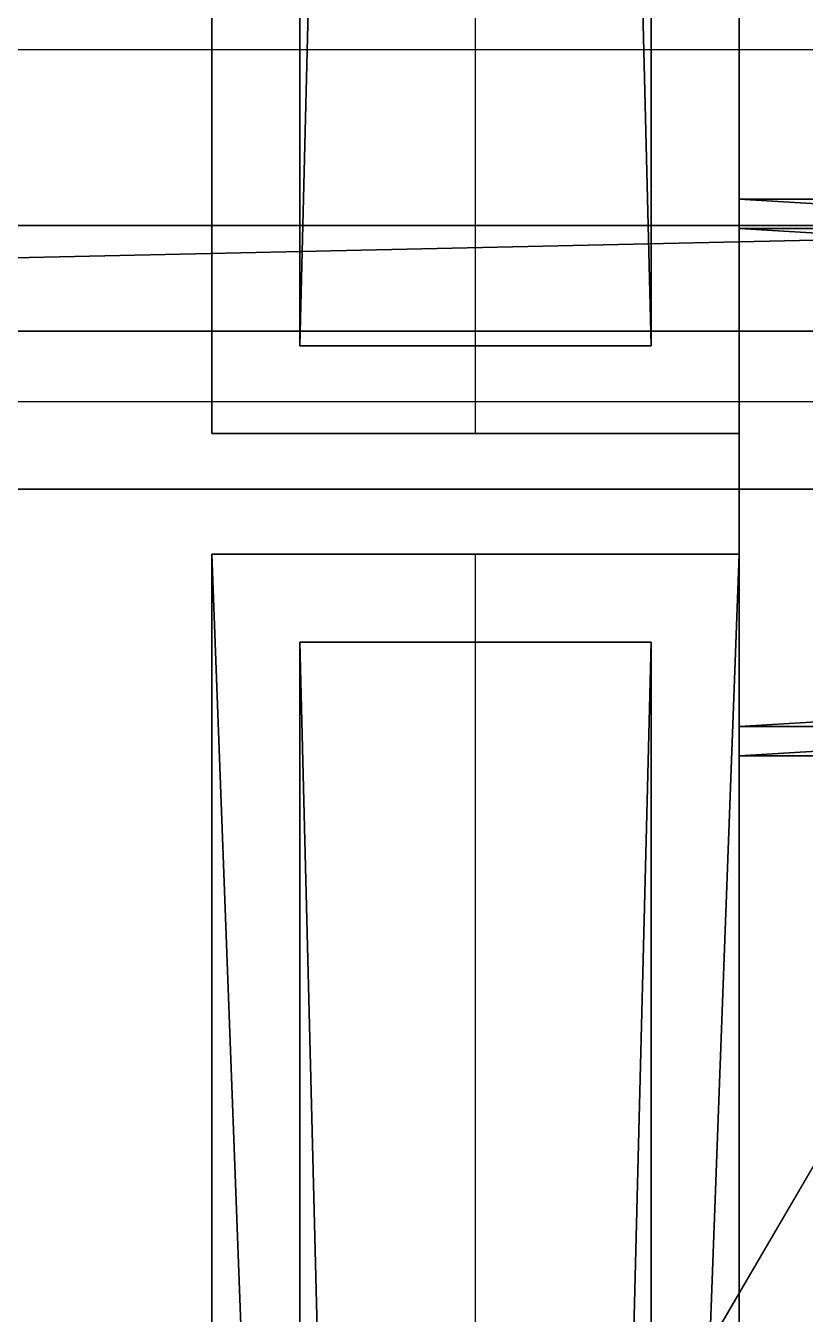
# Model space of a CAD drawing. Extents: x -93 to 34039, y -1114 to 8560.
# Drawn here: x 225.65 to 252.25, y 3367.05 to 3411.02 of the extents above; entities that cross this region are included whole.
import ezdxf

# ---------------------------------------------------------------- set-up
doc = ezdxf.new("R2010")
doc.units = 0
doc.layers.get('0').update_dxf_attribs({"color": 13, "linetype": 'CONTINUOUS'})
for name, color, linetype in [('_____18_______4_____', 241, 'CONTINUOUS'), ('_____18________4____', 142, 'CONTINUOUS'), ('_____18________4_____', 40, 'CONTINUOUS'), ('_SYSTEM__CT_MODE', 252, 'CONTINUOUS'), ('_SYSTEM__RG_COLOR', 36, 'CONTINUOUS'), ('_SYSTEM__SKALER', 134, 'CONTINUOUS'), ('TEMP', 36, 'CONTINUOUS')]:
    doc.layers.add(name, color=color, linetype=linetype)

# ---------------------------------------------------------------- blocks, each defined once
blk = doc.blocks.new('TELO_95')
for p, q in [((0, 970), (0, 0)), ((0, 970, 18), (0, 0, 18))]:
    blk.add_line(p, q)
mesh = blk.add_polyface()
corners = [(568, 970), (0, 0), (0, 970), (568, 0)]
mesh.append_faces([[corners[k] for k in face] for face in [(0, 1, 2), (1, 0, 3)]], dxfattribs={"vtx0": -1})
mesh = blk.add_polyface()
corners = [(568, 0, 18), (0, 970, 18), (0, 0, 18), (568, 970, 18)]
mesh.append_faces([[corners[k] for k in face] for face in [(0, 1, 2), (1, 0, 3)]], dxfattribs={"vtx0": -1})
blk = doc.blocks.new('M_K_LEFT')
for p, q in [((0, 515, 5), (0, 0, 5)), ((0, 0, -5), (0, 515, -5))]:
    blk.add_line(p, q)
mesh = blk.add_polyface()
corners = [(0, 515, 5), (0, 0, -5), (0, 0, 5), (0, 515, -5)]
mesh.append_faces([[corners[k] for k in face] for face in [(0, 1, 2), (1, 0, 3)]], dxfattribs={"vtx0": -1})
blk = doc.blocks.new('KR_L')
at = {"color": 250}
for p, q in [((0, 500), (0, 0)), ((0, 0, 16), (0, 500, 16))]:
    blk.add_line(p, q, dxfattribs=at)
mesh = blk.add_polyface()
corners = [(0, 500, 16), (0, 0), (0, 0, 16), (0, 500)]
mesh.append_faces([[corners[k] for k in face] for face in [(0, 1, 2), (1, 0, 3)]], dxfattribs={"vtx0": -1})
blk = doc.blocks.new('KR_35')
at = {"yscale": 1.94, "zscale": 1.125}
blk.add_blockref('KR_L', (0, 0), dxfattribs=at)
blk = doc.blocks.new('LL')
at = {"color": 250}
for p, q in [((0, 300, 16), (0, 0, 16)), ((0, 300, 8), (0, 0, 8)), ((0, 300), (0, 0))]:
    blk.add_line(p, q, dxfattribs=at)
blk = doc.blocks.new('RAM_PANEL_95')
at = {"color": 250}
for p, q in [((0, 970), (0, 0)), ((0, 970, 18), (0, 0, 18))]:
    blk.add_line(p, q, dxfattribs=at)
for name in ['TELO_95', 'KR_35']:
    blk.add_blockref(name, (0, 0))
at = {"layer": '_SYSTEM__CT_MODE', "yscale": 3.233333333333332, "zscale": 1.125}
blk.add_blockref('LL', (0, 0), dxfattribs=at)
at = {"layer": '_SYSTEM__RG_COLOR', "color": 1, "yscale": 1.871844660194175, "zscale": 1.2}
blk.add_blockref('M_K_LEFT', (3, 3, 9), dxfattribs=at)
blk = doc.blocks.new('PANEL_G_34')
for p, q in [((-5, 440), (-5, 0)), ((5, 0), (5, 440))]:
    blk.add_line(p, q)
at = {"color": 250}
for p, q in [((0, 300, 16), (0, 0, 16)), ((0, 300, 8), (0, 0, 8)), ((0, 300), (0, 0))]:
    blk.add_line(p, q, dxfattribs=at)
blk.add_blockref('RAM_PANEL_95', (0, 0))
mesh = blk.add_polyface()
corners = [(5, 0), (-5, 440), (-5, 0), (5, 440)]
mesh.append_faces([[corners[k] for k in face] for face in [(0, 1, 2), (1, 0, 3)]], dxfattribs={"vtx0": -1})
blk = doc.blocks.new('RAM_PANEL_5')
at = {"layer": '_SYSTEM__RG_COLOR', "yscale": 2.25909090909091}
blk.add_blockref('PANEL_G_34', (8, 3, 3), dxfattribs=at)
blk = doc.blocks.new('PANEL_V_5')
blk.add_blockref('RAM_PANEL_5', (0, 0))
blk = doc.blocks.new('RAM_PANEL_4')
at = {"layer": '_SYSTEM__RG_COLOR', "yscale": 2.25909090909091}
blk.add_blockref('PANEL_G_34', (8, 3, 3), dxfattribs=at)
blk = doc.blocks.new('PANEL_V_4')
blk.add_blockref('RAM_PANEL_4', (0, 0))
blk = doc.blocks.new('TELO_58')
for p, q in [((0, 0), (934, 0)), ((0, 0, 18), (934, 0, 18))]:
    blk.add_line(p, q)
mesh = blk.add_polyface()
corners = [(934, 300), (0, 0), (0, 300), (934, 0)]
mesh.append_faces([[corners[k] for k in face] for face in [(0, 1, 2), (1, 0, 3)]], dxfattribs={"vtx0": -1})
mesh = blk.add_polyface()
corners = [(934, 0, 18), (0, 300, 18), (0, 0, 18), (934, 300, 18)]
mesh.append_faces([[corners[k] for k in face] for face in [(0, 1, 2), (1, 0, 3)]], dxfattribs={"vtx0": -1})
blk = doc.blocks.new('KR_16')
at = {"yscale": 1.868, "zscale": 1.125}
blk.add_blockref('KR_L', (0, 0), dxfattribs=at)
blk = doc.blocks.new('RAM_PANEL_58')
at = {"color": 250}
for p, q in [((0, 934), (0, 0)), ((0, 934, 18), (0, 0, 18))]:
    blk.add_line(p, q, dxfattribs=at)
at = {"rotation": 270}
blk.add_blockref('TELO_58', (0, 934), dxfattribs=at)
blk.add_blockref('KR_16', (0, 0))
at = {"layer": '_SYSTEM__CT_MODE', "yscale": 3.113333333333332, "zscale": 1.125}
blk.add_blockref('LL', (0, 0), dxfattribs=at)
blk = doc.blocks.new('PANEL_G_16')
blk.add_blockref('RAM_PANEL_58', (0, 0))
blk = doc.blocks.new('TELO_57')
for p, q in [((0, 0), (934, 0)), ((0, 0, 18), (934, 0, 18))]:
    blk.add_line(p, q)
mesh = blk.add_polyface()
corners = [(934, 300), (0, 0), (0, 300), (934, 0)]
mesh.append_faces([[corners[k] for k in face] for face in [(0, 1, 2), (1, 0, 3)]], dxfattribs={"vtx0": -1})
mesh = blk.add_polyface()
corners = [(934, 0, 18), (0, 300, 18), (0, 0, 18), (934, 300, 18)]
mesh.append_faces([[corners[k] for k in face] for face in [(0, 1, 2), (1, 0, 3)]], dxfattribs={"vtx0": -1})
blk = doc.blocks.new('KR_15')
at = {"yscale": 1.868, "zscale": 1.125}
blk.add_blockref('KR_L', (0, 0), dxfattribs=at)
blk = doc.blocks.new('RAM_PANEL_57')
at = {"color": 250}
for p, q in [((0, 934), (0, 0)), ((0, 934, 18), (0, 0, 18))]:
    blk.add_line(p, q, dxfattribs=at)
at = {"rotation": 270}
blk.add_blockref('TELO_57', (0, 934), dxfattribs=at)
blk.add_blockref('KR_15', (0, 0))
at = {"layer": '_SYSTEM__CT_MODE', "yscale": 3.113333333333332, "zscale": 1.125}
blk.add_blockref('LL', (0, 0), dxfattribs=at)
blk = doc.blocks.new('PANEL_G_15')
blk.add_blockref('RAM_PANEL_57', (0, 0))
blk = doc.blocks.new('RAM_PANEL_53')
at = {"layer": '_SYSTEM__RG_COLOR', "color": 1, "xscale": 1.2, "yscale": 1.236363636363636}
blk.add_blockref('PANEL_G_34', (9, 3, 3), dxfattribs=at)
blk = doc.blocks.new('PANEL_V_36')
blk.add_blockref('RAM_PANEL_53', (0, 0))
blk = doc.blocks.new('V_MAR')
for p, q in [((294, 8), (0, 8)), ((0, 8), (0, -8)), ((294, -8), (294, 8)), ((294, -8), (0, -8))]:
    blk.add_line(p, q)
mesh = blk.add_polyface()
corners = [(294, -8), (0, 8), (0, -8), (294, 8)]
mesh.append_faces([[corners[k] for k in face] for face in [(0, 1, 2), (1, 0, 3)]], dxfattribs={"vtx0": -1})
blk = doc.blocks.new('L_MAR')
for p, q in [((0, 8), (0, -8)), ((0, 8, 594), (0, -8, 594)), ((0, 8, 594), (0, 8)), ((0, -8, 594), (0, -8))]:
    blk.add_line(p, q)
mesh = blk.add_polyface()
corners = [(0, 8, 594), (0, -8), (0, -8, 594), (0, 8)]
mesh.append_faces([[corners[k] for k in face] for face in [(0, 1, 2), (1, 0, 3)]], dxfattribs={"vtx0": -1})
blk = doc.blocks.new('N_MAR')
for p, q in [((0, 8), (294, 8)), ((0, -8), (0, 8)), ((294, 8), (294, -8)), ((0, -8), (294, -8))]:
    blk.add_line(p, q)
mesh = blk.add_polyface()
corners = [(294, 8), (0, -8), (0, 8), (294, -8)]
mesh.append_faces([[corners[k] for k in face] for face in [(0, 1, 2), (1, 0, 3)]], dxfattribs={"vtx0": -1})
blk = doc.blocks.new('_1')
at = {"color": 250}
for p, q in [((5, 0, 5), (7.003, 0, 5)), ((5, 0, -5), (5, 0, 5)), ((7.003, 0, -5), (5, 0, -5)), ((7.003, 0, 1.154), (20.152, 0, 1.154)), ((7.003, 0, 5), (7.003, 0, 1.154)), ((24.684, 0, -1.228), (7.003, 0, -1.228)), ((7.003, 0, -1.228), (7.003, 0, -5)), ((20.152, 0, 1.154), (20.152, 0, 5)), ((20.152, 0, 5), (21.943, 0, 5)), ((23.915, 0, 0.814), (24.684, 0, 0.695)), ((24.684, 0, 0.695), (24.684, 0, -1.228))]:
    blk.add_line(p, q, dxfattribs=at)
blk.add_polyline3d([(21.943, 0, 5), (22.082, 0, 3.325), (22.484, 0, 1.973), (23.32, 0, 1.073), (23.915, 0, 0.814)], dxfattribs=at)
blk = doc.blocks.new('N')
for p, q in [((0, 8), (0, 16)), ((300, 16), (0, 16)), ((300, 16), (300, 8)), ((0, 0), (0, 8)), ((300, 8), (0, 8)), ((300, 8), (300, 0)), ((300, 0), (0, 0))]:
    blk.add_line(p, q)
blk = doc.blocks.new('V')
for p, q in [((0, 8), (0, 16)), ((300, 16), (0, 16)), ((300, 16), (300, 8)), ((300, 8), (0, 8)), ((0, 0), (0, 8)), ((300, 8), (300, 0)), ((300, 0), (0, 0))]:
    blk.add_line(p, q)
blk = doc.blocks.new('L')
for p, q in [((0, 16), (0, 8)), ((0, 8, 600), (0, 16, 600)), ((0, 16), (0, 16, 600)), ((0, 0, 600), (0, 8, 600)), ((0, 8), (0, 8, 600)), ((0, 8), (0, 0)), ((0, 0), (0, 0, 600))]:
    blk.add_line(p, q)
blk = doc.blocks.new('MARKER_TEKSTUR_F')
for p, q in [((300, 16, 600), (0, 16, 600)), ((0, 16, 600), (0, 16)), ((0, 16), (300, 16)), ((300, 16), (300, 16, 600)), ((0, 0), (300, 0)), ((0, 0, 600), (0, 0)), ((300, 0, 600), (0, 0, 600)), ((300, 0), (300, 0, 600))]:
    blk.add_line(p, q)
blk = doc.blocks.new('SKALER_4')
for p, q in [((0, 0), (1, 0)), ((0, 0, 1), (0, 0)), ((1, 0, 1), (0, 0, 1)), ((1, 0), (1, 0, 1))]:
    blk.add_line(p, q)
blk = doc.blocks.new('TELO_F_26')
for p, q in [((0, 18), (2096, 18)), ((2096, 18, 481), (0, 18, 481)), ((0, 18, 481), (0, 18)), ((0, 18, 481), (0, 0, 481)), ((0, 0), (0, 18)), ((2096, 18), (2096, 18, 481)), ((2096, 18, 481), (2096, 0, 481)), ((2096, 18), (2096, 0)), ((2096, 0, 481), (0, 0, 481)), ((0, 0), (2096, 0)), ((0, 0, 481), (0, 0)), ((2096, 0), (2096, 0, 481))]:
    blk.add_line(p, q)
at = {"layer": '_SYSTEM__SKALER', "xscale": 6.986666666666663, "zscale": 0.801666666666666}
blk.add_blockref('SKALER_4', (0, 0), dxfattribs=at)
mesh = blk.add_polyface()
corners = [(0, 18, 481), (2096, 18), (0, 18), (2096, 18, 481)]
mesh.append_faces([[corners[k] for k in face] for face in [(0, 1, 2), (1, 0, 3)]], dxfattribs={"vtx0": -1})
mesh = blk.add_polyface()
corners = [(2096, 0, 481), (0, 18, 481), (0, 0, 481), (2096, 18, 481)]
mesh.append_faces([[corners[k] for k in face] for face in [(0, 1, 2), (1, 0, 3)]], dxfattribs={"vtx0": -1})
mesh = blk.add_polyface()
corners = [(0, 18, 481), (0, 0), (0, 0, 481), (0, 18)]
mesh.append_faces([[corners[k] for k in face] for face in [(0, 1, 2), (1, 0, 3)]], dxfattribs={"vtx0": -1})
mesh = blk.add_polyface()
corners = [(2096, 18), (0, 0), (0, 18), (2096, 0)]
mesh.append_faces([[corners[k] for k in face] for face in [(0, 1, 2), (1, 0, 3)]], dxfattribs={"vtx0": -1})
mesh = blk.add_polyface()
corners = [(2096, 18), (2096, 0, 481), (2096, 0), (2096, 18, 481)]
mesh.append_faces([[corners[k] for k in face] for face in [(0, 1, 2), (1, 0, 3)]], dxfattribs={"vtx0": -1})
mesh = blk.add_polyface()
corners = [(2096, 0), (0, 0, 481), (0, 0), (2096, 0, 481)]
mesh.append_faces([[corners[k] for k in face] for face in [(0, 1, 2), (1, 0, 3)]], dxfattribs={"vtx0": -1})
blk = doc.blocks.new('RAMKA_PANEL_F_25')
for p, q in [((0, 0), (0, 18)), ((0, 0, 2096), (0, 18, 2096))]:
    blk.add_line(p, q)
at = {"extrusion": (1, 0, 6.12323e-17), "rotation": 270}
blk.add_blockref('TELO_F_26', (0, 2096), dxfattribs=at)
at = {"layer": '_SYSTEM__CT_MODE', "xscale": 1.603333333333333, "yscale": 1.125}
for name, p in [('N', (0, 0)), ('V', (0, 0, 2096))]:
    blk.add_blockref(name, p, dxfattribs=at)
at = {"layer": '_SYSTEM__CT_MODE', "yscale": 1.125, "zscale": 3.493333333333334}
blk.add_blockref('L', (0, 0), dxfattribs=at)
at = {"layer": '_SYSTEM__CT_MODE', "xscale": 1.603333333333333, "yscale": 1.125, "zscale": 3.493333333333334}
blk.add_blockref('MARKER_TEKSTUR_F', (0, 0), dxfattribs=at)
at = {"layer": '_SYSTEM__CT_MODE', "xscale": 1.016064487580898}
blk.add_blockref('_1', (0, 0, 1048), dxfattribs=at)
at = {"layer": '_SYSTEM__RG_COLOR', "color": 1, "xscale": 1.615646258503402}
for name, p, yscale in [('V_MAR', (3, 9, 2093), 0.75), ('N_MAR', (3, 9, 3), 0.7499999999999996)]:
    blk.add_blockref(name, p, dxfattribs=dict(at, yscale=yscale))
at = {"layer": '_SYSTEM__RG_COLOR', "color": 1, "yscale": 0.75, "zscale": 3.518518518518519}
blk.add_blockref('L_MAR', (3, 9, 3), dxfattribs=at)
blk = doc.blocks.new('PANEL_F_25')
blk.add_blockref('RAMKA_PANEL_F_25', (0, 0))
blk = doc.blocks.new('TELO_71')
mesh = blk.add_polyface()
corners = [(934, 550), (0, 0), (0, 550), (934, 0)]
mesh.append_faces([[corners[k] for k in face] for face in [(0, 1, 2), (1, 0, 3)]], dxfattribs={"vtx0": -1})
mesh = blk.add_polyface()
corners = [(934, 0, 18), (0, 550, 18), (0, 0, 18), (934, 550, 18)]
mesh.append_faces([[corners[k] for k in face] for face in [(0, 1, 2), (1, 0, 3)]], dxfattribs={"vtx0": -1})
blk = doc.blocks.new('RAM_PANEL_71')
at = {"rotation": 270}
blk.add_blockref('TELO_71', (0, 934), dxfattribs=at)
blk = doc.blocks.new('PANEL_G_24')
blk.add_blockref('RAM_PANEL_71', (0, 0))
blk = doc.blocks.new('P_MAR')
for p, q in [((0, 8), (0, 8, 594)), ((0, -8), (0, 8)), ((0, -8, 594), (0, 8, 594)), ((0, -8), (0, -8, 594))]:
    blk.add_line(p, q)
mesh = blk.add_polyface()
corners = [(0, -8), (0, 8, 594), (0, -8, 594), (0, 8)]
mesh.append_faces([[corners[k] for k in face] for face in [(0, 1, 2), (1, 0, 3)]], dxfattribs={"vtx0": -1})
blk = doc.blocks.new('_2')
at = {"color": 250}
for p, q in [((-21.093, 0, -4.633), (-23.857, 0, -4.633)), ((-21.093, 0, -4.534), (-21.093, 0, -4.633)), ((-5.08, 0, -5), (-7.83, 0, -5)), ((-7.33, 0, -2.946), (-7.33, 0, 5)), ((-7.33, 0, 5), (-5.08, 0, 5)), ((-5.08, 0, 5), (-5.08, 0, -5))]:
    blk.add_line(p, q, dxfattribs=at)
for points in [[(-23.857, 0, -4.633), (-24.699, 0, -2.753), (-24.985, 0, -1.596), (-25.08, 0, -0.476), (-24.989, 0, 0.598), (-24.717, 0, 1.55), (-24.262, 0, 2.379), (-23.626, 0, 3.085), (-22.835, 0, 3.65), (-21.914, 0, 4.053), (-20.864, 0, 4.294), (-19.686, 0, 4.375), (-17.6, 0, 4.162), (-15.765, 0, 3.532), (-14.159, 0, 2.624), (-12.409, 0, 1.359), (-9.732, 0, -0.833), (-7.33, 0, -2.946)], [(-7.83, 0, -5), (-10.199, 0, -2.912), (-12.554, 0, -0.962), (-14.75, 0, 0.642), (-16.442, 0, 1.647), (-17.941, 0, 2.175), (-19.554, 0, 2.351), (-20.914, 0, 2.161), (-21.942, 0, 1.592), (-22.589, 0, 0.683), (-22.804, 0, -0.526), (-22.699, 0, -1.466), (-22.383, 0, -2.48), (-21.85, 0, -3.519), (-21.093, 0, -4.534)]]:
    blk.add_polyline3d(points, dxfattribs=at)
blk = doc.blocks.new('P')
for p, q in [((0, 16), (0, 8)), ((0, 8, 600), (0, 16, 600)), ((0, 16), (0, 16, 600)), ((0, 0, 600), (0, 8, 600)), ((0, 8), (0, 8, 600)), ((0, 8), (0, 0)), ((0, 0), (0, 0, 600))]:
    blk.add_line(p, q)
blk = doc.blocks.new('RAMKA_PANEL_F_24')
blk.add_line((483, 0), (483, 18))
at = {"layer": '_SYSTEM__CT_MODE', "xscale": 1.61, "yscale": 1.125}
for name, p in [('N', (0, 0)), ('V', (0, 0, 2096))]:
    blk.add_blockref(name, p, dxfattribs=at)
at = {"layer": '_SYSTEM__CT_MODE', "xscale": 1.61, "yscale": 1.125, "zscale": 3.493333333333334}
blk.add_blockref('MARKER_TEKSTUR_F', (0, 0), dxfattribs=at)
at = {"layer": '_SYSTEM__CT_MODE', "yscale": 1.125, "zscale": 3.493333333333334}
blk.add_blockref('P', (483, 0), dxfattribs=at)
at = {"layer": '_SYSTEM__CT_MODE'}
blk.add_blockref('_2', (483, 0, 1048), dxfattribs=at)
at = {"layer": '_SYSTEM__RG_COLOR', "color": 1, "xscale": 1.622448979591837}
for name, p, yscale in [('V_MAR', (3, 9, 2093), 0.7500000000000001), ('N_MAR', (3, 9, 3), 0.7499999999999996)]:
    blk.add_blockref(name, p, dxfattribs=dict(at, yscale=yscale))
at = {"layer": '_SYSTEM__RG_COLOR', "color": 1, "yscale": 0.7499999999999997, "zscale": 3.518518518518519}
blk.add_blockref('P_MAR', (480, 9, 3), dxfattribs=at)
blk = doc.blocks.new('PANEL_F_24')
blk.add_blockref('RAMKA_PANEL_F_24', (0, 0))
blk = doc.blocks.new('MARKER_TEKSTUR')
for p, q in [((0, 0), (0, 500)), ((0, 500, 700), (0, 0, 700)), ((16, 0), (16, 500)), ((16, 500, 700), (16, 0, 700)), ((16, 0), (0, 0)), ((16, 0, 700), (0, 0, 700)), ((0, 0, 700), (0, 0)), ((16, 0, 700), (16, 0))]:
    blk.add_line(p, q)
blk = doc.blocks.new('SKALER_3')
for p, q in [((0, 0), (0, 1)), ((0, 1), (0, 1, 1)), ((0, 1, 1), (0, 0, 1)), ((0, 0, 1), (0, 0))]:
    blk.add_line(p, q)
blk = doc.blocks.new('TELO_74')
for p, q in [((0, 300), (0, 300, -300)), ((0, 0), (0, 300)), ((0, 300, -300), (0, 0, -300)), ((18, 300, -300), (0, 300, -300)), ((0, 300), (18, 300)), ((18, 300), (18, 300, -300)), ((18, 0), (18, 300)), ((18, 300, -300), (18, 0, -300)), ((0, 0, -300), (0, 0)), ((18, 0, -300), (0, 0, -300)), ((18, 0, -300), (18, 0)), ((0, 0), (18, 0))]:
    blk.add_line(p, q)
at = {"layer": '_SYSTEM__SKALER', "extrusion": (0, 1, 3.65953e-14), "yscale": 0.5999999999999567, "zscale": 0.4285714285713971, "rotation": 180}
blk.add_blockref('SKALER_3', (0, 0), dxfattribs=at)
mesh = blk.add_polyface()
corners = [(0, 300), (0, 0, -300), (0, 0), (0, 300, -300)]
mesh.append_faces([[corners[k] for k in face] for face in [(0, 1, 2), (1, 0, 3)]], dxfattribs={"vtx0": -1})
mesh = blk.add_polyface()
corners = [(18, 300, -300), (0, 0, -300), (0, 300, -300), (18, 0, -300)]
mesh.append_faces([[corners[k] for k in face] for face in [(0, 1, 2), (1, 0, 3)]], dxfattribs={"vtx0": -1})
mesh = blk.add_polyface()
corners = [(0, 300), (18, 300, -300), (0, 300, -300), (18, 300)]
mesh.append_faces([[corners[k] for k in face] for face in [(0, 1, 2), (1, 0, 3)]], dxfattribs={"vtx0": -1})
mesh = blk.add_polyface()
corners = [(18, 0), (0, 300), (0, 0), (18, 300)]
mesh.append_faces([[corners[k] for k in face] for face in [(0, 1, 2), (1, 0, 3)]], dxfattribs={"vtx0": -1})
mesh = blk.add_polyface()
corners = [(18, 0, -300), (18, 300), (18, 0), (18, 300, -300)]
mesh.append_faces([[corners[k] for k in face] for face in [(0, 1, 2), (1, 0, 3)]], dxfattribs={"vtx0": -1})
mesh = blk.add_polyface()
corners = [(18, 0), (0, 0, -300), (18, 0, -300), (0, 0)]
mesh.append_faces([[corners[k] for k in face] for face in [(0, 1, 2), (1, 0, 3)]], dxfattribs={"vtx0": -1})
blk = doc.blocks.new('F')
for p, q in [((0, 0, 700), (8, 0, 700)), ((0, 0), (0, 0, 700)), ((8, 0), (0, 0)), ((16, 0), (8, 0)), ((8, 0, 700), (8, 0)), ((8, 0, 700), (16, 0, 700)), ((16, 0, 700), (16, 0))]:
    blk.add_line(p, q)
blk = doc.blocks.new('RAM_PANEL_74')
for p, q in [((0, 0, 300), (18, 0, 300)), ((0, 0), (18, 0))]:
    blk.add_line(p, q)
at = {"extrusion": (0, -1, 6.12323e-17)}
blk.add_blockref('TELO_74', (0, 0), dxfattribs=at)
at = {"layer": '_SYSTEM__CT_MODE', "xscale": 1.124999999999999, "yscale": 0.6000000000000427, "zscale": 0.4285714285714129}
blk.add_blockref('MARKER_TEKSTUR', (0, 0), dxfattribs=at)
at = {"layer": '_SYSTEM__CT_MODE', "xscale": 1.125, "zscale": 0.4285714285713651}
blk.add_blockref('F', (0, 0), dxfattribs=at)
blk = doc.blocks.new('PANEL_V_46')
blk.add_blockref('RAM_PANEL_74', (0, 0))
blk = doc.blocks.new('TELO_75')
for p, q in [((0, 300), (0, 300, -300)), ((0, 0), (0, 300)), ((0, 300, -300), (0, 0, -300)), ((18, 300, -300), (0, 300, -300)), ((0, 300), (18, 300)), ((18, 300), (18, 300, -300)), ((18, 0), (18, 300)), ((18, 300, -300), (18, 0, -300)), ((0, 0, -300), (0, 0)), ((18, 0, -300), (0, 0, -300)), ((18, 0, -300), (18, 0)), ((0, 0), (18, 0))]:
    blk.add_line(p, q)
at = {"layer": '_SYSTEM__SKALER', "extrusion": (0, 1, 3.65953e-14), "yscale": 0.5999999999999567, "zscale": 0.4285714285713971, "rotation": 180}
blk.add_blockref('SKALER_3', (0, 0), dxfattribs=at)
mesh = blk.add_polyface()
corners = [(0, 300), (0, 0, -300), (0, 0), (0, 300, -300)]
mesh.append_faces([[corners[k] for k in face] for face in [(0, 1, 2), (1, 0, 3)]], dxfattribs={"vtx0": -1})
mesh = blk.add_polyface()
corners = [(18, 300, -300), (0, 0, -300), (0, 300, -300), (18, 0, -300)]
mesh.append_faces([[corners[k] for k in face] for face in [(0, 1, 2), (1, 0, 3)]], dxfattribs={"vtx0": -1})
mesh = blk.add_polyface()
corners = [(0, 300), (18, 300, -300), (0, 300, -300), (18, 300)]
mesh.append_faces([[corners[k] for k in face] for face in [(0, 1, 2), (1, 0, 3)]], dxfattribs={"vtx0": -1})
mesh = blk.add_polyface()
corners = [(18, 0), (0, 300), (0, 0), (18, 300)]
mesh.append_faces([[corners[k] for k in face] for face in [(0, 1, 2), (1, 0, 3)]], dxfattribs={"vtx0": -1})
mesh = blk.add_polyface()
corners = [(18, 0, -300), (18, 300), (18, 0), (18, 300, -300)]
mesh.append_faces([[corners[k] for k in face] for face in [(0, 1, 2), (1, 0, 3)]], dxfattribs={"vtx0": -1})
mesh = blk.add_polyface()
corners = [(18, 0), (0, 0, -300), (18, 0, -300), (0, 0)]
mesh.append_faces([[corners[k] for k in face] for face in [(0, 1, 2), (1, 0, 3)]], dxfattribs={"vtx0": -1})
blk = doc.blocks.new('RAM_PANEL_75')
for p, q in [((0, 0, 300), (18, 0, 300)), ((0, 0), (18, 0))]:
    blk.add_line(p, q)
at = {"extrusion": (0, -1, 6.12323e-17)}
blk.add_blockref('TELO_75', (0, 0), dxfattribs=at)
at = {"layer": '_SYSTEM__CT_MODE', "xscale": 1.124999999999999, "yscale": 0.6000000000000427, "zscale": 0.4285714285714129}
blk.add_blockref('MARKER_TEKSTUR', (0, 0), dxfattribs=at)
at = {"layer": '_SYSTEM__CT_MODE', "xscale": 1.125, "zscale": 0.4285714285713651}
blk.add_blockref('F', (0, 0), dxfattribs=at)
blk = doc.blocks.new('PANEL_V_47')
blk.add_blockref('RAM_PANEL_75', (0, 0))
blk = doc.blocks.new('TELO_76')
for p, q in [((0, 300), (0, 300, -300)), ((0, 0), (0, 300)), ((0, 300, -300), (0, 0, -300)), ((18, 300, -300), (0, 300, -300)), ((0, 300), (18, 300)), ((18, 300), (18, 300, -300)), ((18, 0), (18, 300)), ((18, 300, -300), (18, 0, -300)), ((0, 0, -300), (0, 0)), ((18, 0, -300), (0, 0, -300)), ((18, 0, -300), (18, 0)), ((0, 0), (18, 0))]:
    blk.add_line(p, q)
at = {"layer": '_SYSTEM__SKALER', "extrusion": (0, 1, 3.65953e-14), "yscale": 0.5999999999999567, "zscale": 0.4285714285713971, "rotation": 180}
blk.add_blockref('SKALER_3', (0, 0), dxfattribs=at)
mesh = blk.add_polyface()
corners = [(0, 300), (0, 0, -300), (0, 0), (0, 300, -300)]
mesh.append_faces([[corners[k] for k in face] for face in [(0, 1, 2), (1, 0, 3)]], dxfattribs={"vtx0": -1})
mesh = blk.add_polyface()
corners = [(18, 300, -300), (0, 0, -300), (0, 300, -300), (18, 0, -300)]
mesh.append_faces([[corners[k] for k in face] for face in [(0, 1, 2), (1, 0, 3)]], dxfattribs={"vtx0": -1})
mesh = blk.add_polyface()
corners = [(0, 300), (18, 300, -300), (0, 300, -300), (18, 300)]
mesh.append_faces([[corners[k] for k in face] for face in [(0, 1, 2), (1, 0, 3)]], dxfattribs={"vtx0": -1})
mesh = blk.add_polyface()
corners = [(18, 0), (0, 300), (0, 0), (18, 300)]
mesh.append_faces([[corners[k] for k in face] for face in [(0, 1, 2), (1, 0, 3)]], dxfattribs={"vtx0": -1})
mesh = blk.add_polyface()
corners = [(18, 0, -300), (18, 300), (18, 0), (18, 300, -300)]
mesh.append_faces([[corners[k] for k in face] for face in [(0, 1, 2), (1, 0, 3)]], dxfattribs={"vtx0": -1})
mesh = blk.add_polyface()
corners = [(18, 0), (0, 0, -300), (18, 0, -300), (0, 0)]
mesh.append_faces([[corners[k] for k in face] for face in [(0, 1, 2), (1, 0, 3)]], dxfattribs={"vtx0": -1})
blk = doc.blocks.new('RAM_PANEL_76')
for p, q in [((0, 0, 300), (18, 0, 300)), ((0, 0), (18, 0))]:
    blk.add_line(p, q)
at = {"extrusion": (0, -1, 6.12323e-17)}
blk.add_blockref('TELO_76', (0, 0), dxfattribs=at)
at = {"layer": '_SYSTEM__CT_MODE', "xscale": 1.124999999999999, "yscale": 0.6000000000000427, "zscale": 0.4285714285714129}
blk.add_blockref('MARKER_TEKSTUR', (0, 0), dxfattribs=at)
at = {"layer": '_SYSTEM__CT_MODE', "xscale": 1.125, "zscale": 0.4285714285713651}
blk.add_blockref('F', (0, 0), dxfattribs=at)
blk = doc.blocks.new('PANEL_V_48')
blk.add_blockref('RAM_PANEL_76', (0, 0))
blk = doc.blocks.new('TELO_77')
for p, q in [((0, 300), (0, 300, -300)), ((0, 0), (0, 300)), ((0, 300, -300), (0, 0, -300)), ((18, 300, -300), (0, 300, -300)), ((0, 300), (18, 300)), ((18, 300), (18, 300, -300)), ((18, 0), (18, 300)), ((18, 300, -300), (18, 0, -300)), ((0, 0, -300), (0, 0)), ((18, 0, -300), (0, 0, -300)), ((18, 0, -300), (18, 0)), ((0, 0), (18, 0))]:
    blk.add_line(p, q)
at = {"layer": '_SYSTEM__SKALER', "extrusion": (0, 1, 3.65953e-14), "yscale": 0.5999999999999567, "zscale": 0.4285714285713971, "rotation": 180}
blk.add_blockref('SKALER_3', (0, 0), dxfattribs=at)
mesh = blk.add_polyface()
corners = [(0, 300), (0, 0, -300), (0, 0), (0, 300, -300)]
mesh.append_faces([[corners[k] for k in face] for face in [(0, 1, 2), (1, 0, 3)]], dxfattribs={"vtx0": -1})
mesh = blk.add_polyface()
corners = [(18, 300, -300), (0, 0, -300), (0, 300, -300), (18, 0, -300)]
mesh.append_faces([[corners[k] for k in face] for face in [(0, 1, 2), (1, 0, 3)]], dxfattribs={"vtx0": -1})
mesh = blk.add_polyface()
corners = [(0, 300), (18, 300, -300), (0, 300, -300), (18, 300)]
mesh.append_faces([[corners[k] for k in face] for face in [(0, 1, 2), (1, 0, 3)]], dxfattribs={"vtx0": -1})
mesh = blk.add_polyface()
corners = [(18, 0), (0, 300), (0, 0), (18, 300)]
mesh.append_faces([[corners[k] for k in face] for face in [(0, 1, 2), (1, 0, 3)]], dxfattribs={"vtx0": -1})
mesh = blk.add_polyface()
corners = [(18, 0, -300), (18, 300), (18, 0), (18, 300, -300)]
mesh.append_faces([[corners[k] for k in face] for face in [(0, 1, 2), (1, 0, 3)]], dxfattribs={"vtx0": -1})
mesh = blk.add_polyface()
corners = [(18, 0), (0, 0, -300), (18, 0, -300), (0, 0)]
mesh.append_faces([[corners[k] for k in face] for face in [(0, 1, 2), (1, 0, 3)]], dxfattribs={"vtx0": -1})
blk = doc.blocks.new('RAM_PANEL_77')
for p, q in [((0, 0, 300), (18, 0, 300)), ((0, 0), (18, 0))]:
    blk.add_line(p, q)
at = {"extrusion": (0, -1, 6.12323e-17)}
blk.add_blockref('TELO_77', (0, 0), dxfattribs=at)
at = {"layer": '_SYSTEM__CT_MODE', "xscale": 1.124999999999999, "yscale": 0.6000000000000427, "zscale": 0.4285714285714129}
blk.add_blockref('MARKER_TEKSTUR', (0, 0), dxfattribs=at)
at = {"layer": '_SYSTEM__CT_MODE', "xscale": 1.125, "zscale": 0.4285714285713651}
blk.add_blockref('F', (0, 0), dxfattribs=at)
blk = doc.blocks.new('PANEL_V_49')
blk.add_blockref('RAM_PANEL_77', (0, 0))
blk = doc.blocks.new('TELO_78')
for p, q in [((0, 300), (0, 300, -300)), ((0, 0), (0, 300)), ((0, 300, -300), (0, 0, -300)), ((18, 300, -300), (0, 300, -300)), ((0, 300), (18, 300)), ((18, 300), (18, 300, -300)), ((18, 0), (18, 300)), ((18, 300, -300), (18, 0, -300)), ((0, 0, -300), (0, 0)), ((18, 0, -300), (0, 0, -300)), ((18, 0, -300), (18, 0)), ((0, 0), (18, 0))]:
    blk.add_line(p, q)
at = {"layer": '_SYSTEM__SKALER', "extrusion": (0, 1, 3.65953e-14), "yscale": 0.5999999999999567, "zscale": 0.4285714285713971, "rotation": 180}
blk.add_blockref('SKALER_3', (0, 0), dxfattribs=at)
mesh = blk.add_polyface()
corners = [(0, 300), (0, 0, -300), (0, 0), (0, 300, -300)]
mesh.append_faces([[corners[k] for k in face] for face in [(0, 1, 2), (1, 0, 3)]], dxfattribs={"vtx0": -1})
mesh = blk.add_polyface()
corners = [(18, 300, -300), (0, 0, -300), (0, 300, -300), (18, 0, -300)]
mesh.append_faces([[corners[k] for k in face] for face in [(0, 1, 2), (1, 0, 3)]], dxfattribs={"vtx0": -1})
mesh = blk.add_polyface()
corners = [(0, 300), (18, 300, -300), (0, 300, -300), (18, 300)]
mesh.append_faces([[corners[k] for k in face] for face in [(0, 1, 2), (1, 0, 3)]], dxfattribs={"vtx0": -1})
mesh = blk.add_polyface()
corners = [(18, 0), (0, 300), (0, 0), (18, 300)]
mesh.append_faces([[corners[k] for k in face] for face in [(0, 1, 2), (1, 0, 3)]], dxfattribs={"vtx0": -1})
mesh = blk.add_polyface()
corners = [(18, 0, -300), (18, 300), (18, 0), (18, 300, -300)]
mesh.append_faces([[corners[k] for k in face] for face in [(0, 1, 2), (1, 0, 3)]], dxfattribs={"vtx0": -1})
mesh = blk.add_polyface()
corners = [(18, 0), (0, 0, -300), (18, 0, -300), (0, 0)]
mesh.append_faces([[corners[k] for k in face] for face in [(0, 1, 2), (1, 0, 3)]], dxfattribs={"vtx0": -1})
blk = doc.blocks.new('RAM_PANEL_78')
for p, q in [((0, 0, 300), (18, 0, 300)), ((0, 0), (18, 0))]:
    blk.add_line(p, q)
at = {"extrusion": (0, -1, 6.12323e-17)}
blk.add_blockref('TELO_78', (0, 0), dxfattribs=at)
at = {"layer": '_SYSTEM__CT_MODE', "xscale": 1.124999999999999, "yscale": 0.6000000000000427, "zscale": 0.4285714285714129}
blk.add_blockref('MARKER_TEKSTUR', (0, 0), dxfattribs=at)
at = {"layer": '_SYSTEM__CT_MODE', "xscale": 1.125, "zscale": 0.4285714285713651}
blk.add_blockref('F', (0, 0), dxfattribs=at)
blk = doc.blocks.new('PANEL_V_50')
blk.add_blockref('RAM_PANEL_78', (0, 0))
blk = doc.blocks.new('TELO_73')
for p, q in [((0, 478), (0, 478, -300)), ((0, 0), (0, 478)), ((0, 478, -300), (0, 0, -300)), ((18, 478, -300), (0, 478, -300)), ((0, 478), (18, 478)), ((18, 478), (18, 478, -300)), ((18, 0), (18, 478)), ((18, 478, -300), (18, 0, -300)), ((0, 0, -300), (0, 0)), ((18, 0, -300), (0, 0, -300)), ((18, 0, -300), (18, 0)), ((0, 0), (18, 0))]:
    blk.add_line(p, q)
at = {"layer": '_SYSTEM__SKALER', "extrusion": (0, 1, 5.83085e-14), "yscale": 0.5999999999999567, "zscale": 0.6828571428570925, "rotation": 180}
blk.add_blockref('SKALER_3', (0, 0), dxfattribs=at)
mesh = blk.add_polyface()
corners = [(0, 478), (0, 0, -300), (0, 0), (0, 478, -300)]
mesh.append_faces([[corners[k] for k in face] for face in [(0, 1, 2), (1, 0, 3)]], dxfattribs={"vtx0": -1})
mesh = blk.add_polyface()
corners = [(18, 478, -300), (0, 0, -300), (0, 478, -300), (18, 0, -300)]
mesh.append_faces([[corners[k] for k in face] for face in [(0, 1, 2), (1, 0, 3)]], dxfattribs={"vtx0": -1})
mesh = blk.add_polyface()
corners = [(0, 478), (18, 478, -300), (0, 478, -300), (18, 478)]
mesh.append_faces([[corners[k] for k in face] for face in [(0, 1, 2), (1, 0, 3)]], dxfattribs={"vtx0": -1})
mesh = blk.add_polyface()
corners = [(18, 0), (0, 478), (0, 0), (18, 478)]
mesh.append_faces([[corners[k] for k in face] for face in [(0, 1, 2), (1, 0, 3)]], dxfattribs={"vtx0": -1})
mesh = blk.add_polyface()
corners = [(18, 0, -300), (18, 478), (18, 0), (18, 478, -300)]
mesh.append_faces([[corners[k] for k in face] for face in [(0, 1, 2), (1, 0, 3)]], dxfattribs={"vtx0": -1})
mesh = blk.add_polyface()
corners = [(18, 0), (0, 0, -300), (18, 0, -300), (0, 0)]
mesh.append_faces([[corners[k] for k in face] for face in [(0, 1, 2), (1, 0, 3)]], dxfattribs={"vtx0": -1})
blk = doc.blocks.new('RAM_PANEL_73')
for p, q in [((0, 0, 478), (18, 0, 478)), ((0, 0), (18, 0))]:
    blk.add_line(p, q)
at = {"extrusion": (0, -1, 6.12323e-17)}
blk.add_blockref('TELO_73', (0, 0), dxfattribs=at)
at = {"layer": '_SYSTEM__CT_MODE', "xscale": 1.124999999999999, "yscale": 0.6000000000000427, "zscale": 0.6828571428571178}
blk.add_blockref('MARKER_TEKSTUR', (0, 0), dxfattribs=at)
at = {"layer": '_SYSTEM__CT_MODE', "xscale": 1.125, "zscale": 0.6828571428570418}
blk.add_blockref('F', (0, 0), dxfattribs=at)
blk = doc.blocks.new('PANEL_V_45')
blk.add_blockref('RAM_PANEL_73', (0, 0))
blk = doc.blocks.new('TELO_66')
mesh = blk.add_polyface()
corners = [(934, 550), (0, 0), (0, 550), (934, 0)]
mesh.append_faces([[corners[k] for k in face] for face in [(0, 1, 2), (1, 0, 3)]], dxfattribs={"vtx0": -1})
mesh = blk.add_polyface()
corners = [(934, 0, 18), (0, 550, 18), (0, 0, 18), (934, 550, 18)]
mesh.append_faces([[corners[k] for k in face] for face in [(0, 1, 2), (1, 0, 3)]], dxfattribs={"vtx0": -1})
blk = doc.blocks.new('RAM_PANEL_66')
at = {"rotation": 270}
blk.add_blockref('TELO_66', (0, 934), dxfattribs=at)
blk = doc.blocks.new('PANEL_G_21')
blk.add_blockref('RAM_PANEL_66', (0, 0))
blk = doc.blocks.new('M_K_VERH')
for p, q in [((-5, 440), (-5, 0)), ((5, 0), (5, 440))]:
    blk.add_line(p, q)
mesh = blk.add_polyface()
corners = [(5, 0), (-5, 440), (-5, 0), (5, 440)]
mesh.append_faces([[corners[k] for k in face] for face in [(0, 1, 2), (1, 0, 3)]], dxfattribs={"vtx0": -1})
blk = doc.blocks.new('RAM_PANEL_79')
at = {"layer": '_SYSTEM__CT_MODE', "xscale": 1.124999999999999, "yscale": 1.100000000000078, "zscale": 0.4914285714285536}
blk.add_blockref('MARKER_TEKSTUR', (0, 0), dxfattribs=at)
at = {"layer": '_SYSTEM__RG_COLOR', "xscale": 1.2, "yscale": 1.236363636363636}
for name, p in [('PANEL_G_34', (9, 3, 3)), ('M_K_VERH', (9, 3, 341))]:
    blk.add_blockref(name, p, dxfattribs=at)
blk = doc.blocks.new('PANEL_V_51')
blk.add_blockref('RAM_PANEL_79', (0, 0))
blk = doc.blocks.new('TELO_96')
mesh = blk.add_polyface()
corners = [(568, 970), (0, 0), (0, 970), (568, 0)]
mesh.append_faces([[corners[k] for k in face] for face in [(0, 1, 2), (1, 0, 3)]], dxfattribs={"vtx0": -1})
mesh = blk.add_polyface()
corners = [(568, 0, 18), (0, 970, 18), (0, 0, 18), (568, 970, 18)]
mesh.append_faces([[corners[k] for k in face] for face in [(0, 1, 2), (1, 0, 3)]], dxfattribs={"vtx0": -1})
blk = doc.blocks.new('RAM_PANEL_96')
blk.add_blockref('TELO_96', (0, 0))
blk = doc.blocks.new('PANEL_G_35')
blk.add_blockref('RAM_PANEL_96', (0, 0))

msp = doc.modelspace()

# ---------------------------------------------------------------- block references
at = {"layer": '_____18_______4_____', "extrusion": (2.93159e-31, -7.65714e-16, -1), "rotation": 270}
for name, p in [('PANEL_F_24', (-250, 3880.1, -2928)), ('PANEL_F_25', (-250, 3392.989, -2928))]:
    msp.add_blockref(name, p, dxfattribs=at)
at = {"layer": '_____18________4____'}
for name, p in [('PANEL_G_34', (-18, 2910.1, 790)), ('PANEL_G_35', (-18, 2910.1, 808)), ('PANEL_G_24', (0, 2928.1, 110)), ('PANEL_G_21', (0, 2928.1, 472))]:
    msp.add_blockref(name, p, dxfattribs=at)
at = {"layer": '_____18________4____', "rotation": 270.0000000000001}
for name, p in [('PANEL_V_36', (0, 3880.1)), ('PANEL_V_51', (0, 3413.2, 128))]:
    msp.add_blockref(name, p, dxfattribs=at)
at = {"layer": '_____18________4_____'}
for name, p in [('PANEL_G_16', (250, 2928.1, 2912)), ('PANEL_G_15', (250, 2928.1, 826)), ('PANEL_G_16', (250, 2928.1, 2594)), ('PANEL_G_16', (250, 2928.1, 2276)), ('PANEL_G_16', (250, 2928.1, 1958)), ('PANEL_G_16', (250, 2928.1, 1640)), ('PANEL_G_16', (250, 2928.1, 1322))]:
    msp.add_blockref(name, p, dxfattribs=at)
at = {"layer": '_____18________4_____', "rotation": 270.0000000000001}
for name, p in [('PANEL_V_49', (250, 3405.1, 1658)), ('PANEL_V_50', (250, 3405.1, 1340)), ('PANEL_V_46', (250, 3404.1, 2612)), ('PANEL_V_47', (250, 3404.1, 2294)), ('PANEL_V_48', (250, 3404.1, 1976)), ('PANEL_V_45', (250, 3404.1, 844))]:
    msp.add_blockref(name, p, dxfattribs=at)
at = {"layer": 'TEMP'}
for name, p in [('PANEL_V_5', (0, 2000, 1960)), ('PANEL_V_4', (0, 2000))]:
    msp.add_blockref(name, p, dxfattribs=at)

doc.saveas('drawing.dxf')
